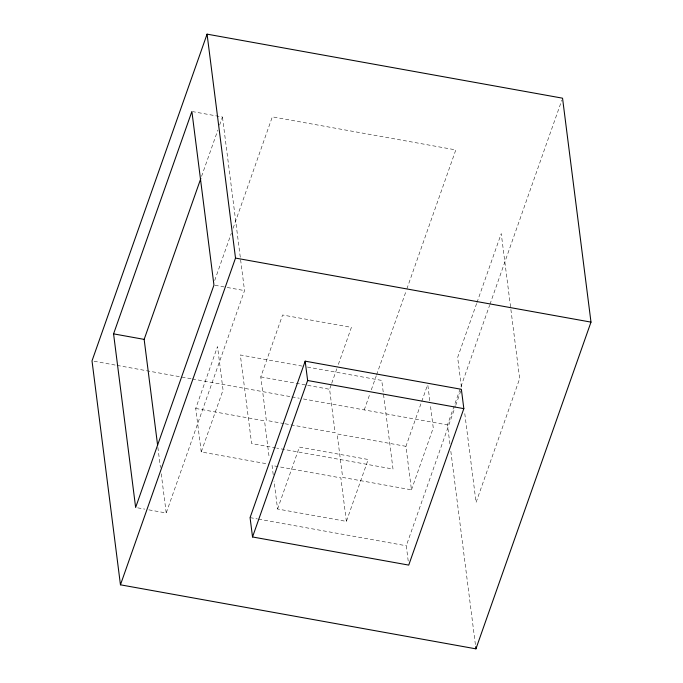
<?xml version="1.0" encoding="UTF-8"?>
<svg xmlns="http://www.w3.org/2000/svg" width="683" height="683" viewBox="0 0 683 683"><rect width="100%" height="100%" fill="white"/><g stroke="black" fill="none" stroke-linecap="round" stroke-linejoin="round"><path stroke-width="0.51" stroke-dasharray="3.42 2.56" d="M201.562 176.368L217.868 130.077M219.636 125.049L222.47 116.998L192.913 111.671M214.701 280.491L231.315 233.304M233.082 228.284L272.329 116.853L455.817 149.91L406.675 289.455M201.246 451.958L195.722 408.468L217.518 346.554L223.051 390.053L201.246 451.958L269.017 464.167M148.885 509.86L166.217 512.984L244.531 290.599L222.47 116.998M284.043 423.588L266.319 420.395L260.795 376.896L282.6 314.991L351.404 327.379L338.042 365.328M277.58 509.006L299.385 447.092L368.188 459.488L346.383 521.402L277.58 509.006L274.028 481.045M285.084 423.776L335.131 432.791L329.607 389.293L331.357 384.298M331.716 383.3L337.692 366.327M364.244 409.92L369.904 393.86M371.321 389.839L376.265 375.787M376.623 374.788L406.317 290.454M405.933 446.332L337.129 433.936L342.653 477.434L411.465 489.831L405.933 446.332L421.411 402.398M421.761 401.399L427.387 385.425M476.632 303.5L457.644 357.422L461.546 388.115M476.982 302.501L501.245 233.603L519.669 378.595L476.068 502.415L464.5 411.397M411.465 489.831L433.261 427.925L430.239 404.105M449.901 443.933L447.485 424.92L489.609 305.284M489.967 304.276L561.836 100.196M408.212 561.033L406.274 545.768L455.373 406.351M455.723 405.352L461.025 390.309M214.966 285.281L226.175 287.295M227.2 287.483L244.531 290.599M302.142 366.097L240.339 354.964L251.6 443.574L275.693 447.911M307.376 367.036L381.746 380.431L393.007 469.042L276.735 448.099M260.795 376.896L306.667 385.161M307.709 385.349L329.607 389.293M94.092 361.256L116.025 365.209M117.066 365.396L179.714 376.683M181.806 377.059L191.249 378.758M192.29 378.945L290.856 396.703M291.897 396.891L299.239 398.215M303.431 398.966L447.485 424.92M195.722 408.468L264.526 420.856L269.264 458.139M250.072 517.629L257.414 518.952M258.464 519.14L406.274 545.768M137.676 507.845L144.805 509.125M450.84 451.326L475.53 645.683M427.865 385.46L430.102 403.064M346.383 521.402L340.86 477.904L272.056 465.507L273.234 474.83M157.875 447.356L160.428 467.471M161.239 473.814L166.217 512.984"/><path stroke-width="1.02" d="M207.069 34.15L92.009 360.88L120.456 584.819L475.931 648.85L590.991 322.12L562.544 98.181L207.069 34.15L235.515 258.08L120.456 584.819M113.574 333.867L191.889 111.491L213.95 285.093L135.635 507.478L113.574 333.867L144.156 339.383L157.611 445.239M144.156 339.383L200.853 178.383M305.173 361.162L250.072 517.629L252.531 536.966L408.733 565.097L463.834 408.639L461.375 389.301L305.173 361.162L307.632 380.499L252.531 536.966M235.515 258.08L590.991 322.12M307.632 380.499L463.834 408.639M475.667 646.741L475.931 648.85"/></g></svg>
